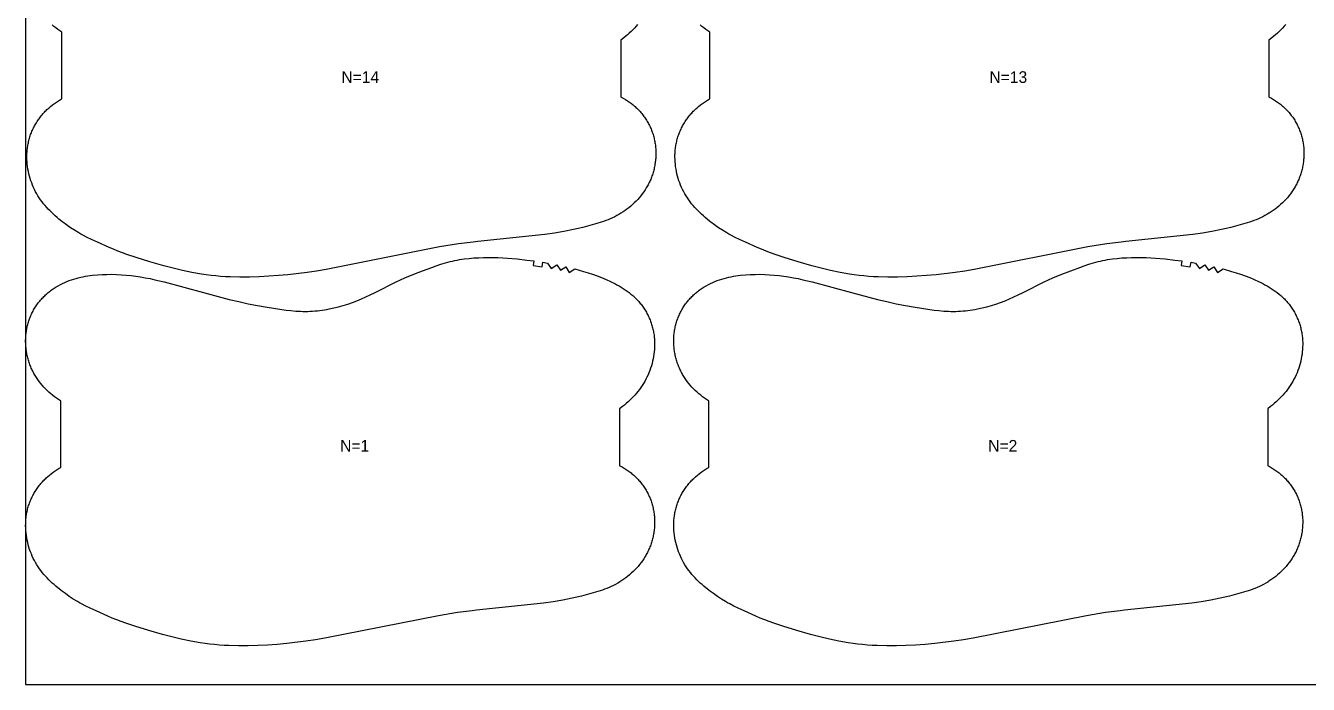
# Model space of a CAD drawing. Header units: inches. Extents: x -4 to 1930, y -82 to 1056.
# Drawn here: x -4 to 545, y -82 to 200 of the extents above; entities that cross this region are included whole.
import ezdxf

# ---------------------------------------------------------------- set-up
doc = ezdxf.new("R2010")
doc.units = ezdxf.units.IN

msp = doc.modelspace()

# ---------------------------------------------------------------- linework, layer by layer
at = {"layer": '1'}
for points in [[(-4.3819, -81.764), (1930.445, -81.764), (1930.445, 1055.9163), (-4.3819, 1055.9163), (-4.3819, -81.764)], [(107.14, 78.5612), (109.1931, 78.3435), (111.2506, 78.1762), (113.311, 78.0709), (114.3419, 78.045), (115.3731, 78.0389), (116.4042, 78.0536), (117.4351, 78.0892), (118.4652, 78.1453), (119.4942, 78.2215), (120.5216, 78.3175), (121.5471, 78.4328), (122.5703, 78.5673), (123.5908, 78.7204), (124.6081, 78.8919), (125.6222, 79.0811), (127.6402, 79.5111), (129.6436, 80.0061), (131.6314, 80.562), (133.6024, 81.1754), (135.5545, 81.8461), (137.4852, 82.5746), (139.3921, 83.3615), (141.2743, 84.2049), (143.1364, 85.0932), (145.223, 86.1385), (154.2076, 90.6397), (157.9636, 92.3499), (161.7656, 93.9566), (165.6026, 95.4753), (169.4732, 96.909), (171.4219, 97.5915), (173.3822, 98.2382), (175.3572, 98.8341), (176.3511, 99.1085), (177.3497, 99.3646), (178.3534, 99.6011), (179.3617, 99.8182), (180.3741, 100.0163), (181.3903, 100.196), (183.4318, 100.5024), (185.4822, 100.7418), (187.5382, 100.9189), (189.598, 101.0398), (191.6603, 101.1108), (193.724, 101.1385), (195.7878, 101.128), (197.8509, 101.0802), (199.9126, 100.9947), (201.9723, 100.8712), (206.0836, 100.5156), (210.1844, 100.0459), (213.1746, 99.65), (213.1757, 99.6498), (212.899, 97.666), (216.8139, 97.0794), (217.131, 99.0541), (219.1039, 98.7261), (220.7096, 96.4084), (223.0372, 97.9988), (224.5779, 95.6394), (226.9484, 97.1621), (228.4142, 94.7563), (230.8316, 96.2031), (234.439, 95.1943), (236.4137, 94.5926), (238.3761, 93.9527), (240.3227, 93.2682), (242.25, 92.5326), (244.1545, 91.7398), (246.0318, 90.8845), (246.9589, 90.432), (247.8774, 89.962), (248.7869, 89.474), (249.6868, 88.9674), (250.5763, 88.4414), (251.4535, 87.895), (252.3164, 87.3269), (253.1631, 86.7361), (253.9914, 86.1212), (254.7993, 85.4811), (255.5849, 84.8146), (255.9686, 84.4711), (256.3459, 84.1205), (256.7167, 83.7627), (257.0807, 83.398), (257.4378, 83.0263), (257.788, 82.6479), (258.1311, 82.2629), (258.4669, 81.8714), (258.7955, 81.4737), (259.1166, 81.0698), (259.4302, 80.66), (259.7361, 80.2443), (260.0343, 79.823), (260.3245, 79.3961), (260.6067, 78.9639), (260.8808, 78.5264), (261.1467, 78.0839), (261.4042, 77.6365), (261.6532, 77.1843), (261.8936, 76.7276), (262.1255, 76.2664), (262.3486, 75.801), (262.563, 75.3315), (262.7685, 74.8581), (262.9651, 74.381), (263.1528, 73.9003), (263.3313, 73.4162), (263.5007, 72.9289), (263.6609, 72.4385), (263.8118, 71.9453), (263.9534, 71.4494), (264.0855, 70.9509), (264.2081, 70.45), (264.3211, 69.947), (264.4245, 69.4419), (264.5183, 68.935), (264.6026, 68.4264), (264.6775, 67.9162), (264.743, 67.4048), (264.7992, 66.8921), (264.8461, 66.3785), (264.8839, 65.864), (264.9127, 65.3489), (264.9324, 64.8333), (264.945, 63.8013), (264.9225, 62.7694), (264.8654, 61.739), (264.7743, 60.7114), (264.6496, 59.6874), (264.4919, 58.6681), (264.3018, 57.6541), (264.0797, 56.6465), (263.8263, 55.6461), (263.5419, 54.6537), (263.2271, 53.6702), (262.8825, 52.6965), (262.508, 51.7338), (262.1037, 50.7835), (261.6697, 49.8468), (261.206, 48.925), (260.7125, 48.0194), (260.1894, 47.1312), (259.6367, 46.2618), (259.0546, 45.4121), (258.4449, 44.582), (257.8092, 43.7709), (257.1497, 42.9782), (256.468, 42.2036), (255.7661, 41.4464), (255.0459, 40.7062), (254.3093, 39.9824), (253.5578, 39.2746), (252.7926, 38.5822), (252.0143, 37.9048), (251.2236, 37.2419), (249.945, 36.2253), (249.945, 11.9783), (250.093, 11.9038), (250.9989, 11.4096), (251.888, 10.8852), (252.7588, 10.331), (253.1869, 10.0427), (253.6099, 9.747), (254.0275, 9.4439), (254.4396, 9.1335), (254.846, 8.8158), (255.2465, 8.4907), (255.641, 8.1584), (256.0292, 7.8188), (256.411, 7.472), (256.7861, 7.118), (257.1544, 6.7568), (257.5157, 6.3886), (257.87, 6.0135), (258.217, 5.6317), (258.5565, 5.2432), (258.8886, 4.8483), (259.213, 4.447), (259.5295, 4.0396), (259.8381, 3.6261), (260.1386, 3.2068), (260.4308, 2.7816), (260.7146, 2.3509), (260.9899, 1.9147), (261.2565, 1.4732), (261.5142, 1.0265), (261.763, 0.5748), (262.0027, 0.1181), (262.2332, -0.3432), (262.4546, -0.809), (262.6667, -1.2791), (262.8696, -1.7534), (263.0632, -2.2315), (263.2475, -2.7133), (263.4224, -3.1987), (263.5879, -3.6874), (263.744, -4.1791), (263.8907, -4.6738), (264.0279, -5.1712), (264.1555, -5.6712), (264.2736, -6.1734), (264.3822, -6.6778), (264.4811, -7.1841), (264.5703, -7.6921), (264.65, -8.2017), (264.72, -8.7127), (264.7805, -9.2248), (264.8315, -9.7381), (264.873, -10.2522), (264.9051, -10.767), (264.9278, -11.2824), (264.9411, -11.7982), (264.945, -12.3141), (264.9397, -12.8301), (264.9251, -13.3459), (264.9013, -13.8615), (264.8683, -14.3766), (264.8261, -14.891), (264.7748, -15.4046), (264.7145, -15.9172), (264.645, -16.4287), (264.5665, -16.9389), (264.479, -17.4475), (264.3824, -17.9545), (264.2768, -18.4596), (264.1621, -18.9628), (264.0385, -19.4637), (263.9059, -19.9622), (263.7643, -20.4582), (263.6137, -20.9515), (263.4542, -21.4419), (263.2858, -21.9293), (263.1084, -22.4134), (262.9221, -22.8941), (262.7269, -23.3712), (262.5228, -23.8446), (262.31, -24.3141), (262.0886, -24.7797), (261.8588, -25.2412), (261.6206, -25.6986), (261.3744, -26.1518), (261.1201, -26.6006), (260.858, -27.045), (260.3108, -27.9201), (259.7341, -28.7763), (259.129, -29.6129), (258.4967, -30.429), (257.8384, -31.2239), (257.155, -31.9971), (256.4472, -32.7479), (255.716, -33.4758), (254.9622, -34.1802), (254.1866, -34.8605), (253.3901, -35.5163), (252.5734, -36.1468), (251.7375, -36.7516), (250.8834, -37.3306), (250.0122, -37.8836), (249.945, -37.9235), (249.1249, -38.4106), (248.2226, -38.9115), (247.3064, -39.3862), (246.3773, -39.8347), (245.4364, -40.2567), (244.4847, -40.6528), (243.5235, -41.0248), (242.5539, -41.3753), (241.5771, -41.7068), (239.6062, -42.3223), (237.6203, -42.891), (233.6277, -43.9402), (229.6098, -44.8784), (225.5653, -45.7011), (221.4971, -46.3974), (217.4098, -46.9652), (188.6817, -50.0336), (186.7429, -50.264), (180.4858, -51.0075), (172.339, -52.3345), (123.7705, -62.0262), (119.6965, -62.686), (115.6105, -63.2701), (107.4147, -64.2508), (103.304, -64.619), (99.1864, -64.9026), (95.0644, -65.1066), (90.9389, -65.2299), (86.8113, -65.264), (82.6852, -65.1772), (80.6242, -65.0774), (78.5656, -64.937), (76.5103, -64.7552), (74.4592, -64.5308), (72.4132, -64.2638), (70.3725, -63.9568), (66.3082, -63.2365), (62.2676, -62.396), (58.2492, -61.4546), (54.2518, -60.4275), (48.328, -58.7418), (42.3923, -56.8748), (38.4795, -55.5574), (36.538, -54.8588), (34.6114, -54.1223), (32.7023, -53.3426), (30.8069, -52.5286), (25.7856, -50.264), (23.2785, -49.1333), (21.4203, -48.2367), (19.5886, -47.2903), (18.6854, -46.7934), (17.7911, -46.2803), (16.0292, -45.2077), (14.3026, -44.0776), (12.611, -42.8945), (10.955, -41.662), (10.6181, -41.3942), (9.3395, -40.3775), (8.5488, -39.7146), (7.7705, -39.0372), (7.0053, -38.3448), (6.2539, -37.637), (5.5172, -36.9132), (4.797, -36.173), (4.0951, -35.4158), (3.4135, -34.6412), (2.7539, -33.8485), (2.1183, -33.0374), (1.5085, -32.2073), (0.9264, -31.3576), (0.3737, -30.4882), (-0.1494, -29.6), (-0.6428, -28.6944), (-1.1066, -27.7726), (-1.5406, -26.8359), (-1.9449, -25.8856), (-2.3194, -24.9229), (-2.664, -23.9493), (-2.9788, -22.9657), (-3.2631, -21.9733), (-3.5166, -20.9729), (-3.7387, -19.9653), (-3.9288, -18.9513), (-4.0865, -17.932), (-4.2112, -16.9081), (-4.3023, -15.8804), (-4.3594, -14.85), (-4.3819, -13.8181), (-4.3693, -12.7861), (-4.3495, -12.2705), (-4.3208, -11.7554), (-4.283, -11.2409), (-4.2361, -10.7273), (-4.1799, -10.2146), (-4.1144, -9.7032), (-4.0395, -9.193), (-3.9552, -8.6844), (-3.8614, -8.1775), (-3.758, -7.6724), (-3.645, -7.1694), (-3.5224, -6.6685), (-3.3903, -6.17), (-3.2487, -5.6741), (-3.0978, -5.1809), (-2.9376, -4.6905), (-2.7682, -4.2032), (-2.5897, -3.7191), (-2.402, -3.2384), (-2.2054, -2.7613), (-1.9999, -2.2879), (-1.7855, -1.8184), (-1.5624, -1.353), (-1.3305, -0.8918), (-1.0901, -0.4351), (-0.841, 0.0171), (-0.5836, 0.4645), (-0.3177, 0.907), (-0.0436, 1.3445), (0.2386, 1.7767), (0.5288, 2.2036), (0.827, 2.6249), (1.1329, 3.0406), (1.4465, 3.4504), (1.7676, 3.8543), (2.0962, 4.252), (2.432, 4.6434), (2.7751, 5.0284), (3.1253, 5.4069), (3.4825, 5.7785), (3.8465, 6.1433), (4.2172, 6.5011), (4.5945, 6.8516), (4.9783, 7.1952), (5.7638, 7.8617), (6.5717, 8.5018), (7.4, 9.1167), (8.2467, 9.7075), (9.1096, 10.2756), (9.9868, 10.822), (10.6181, 11.1952), (10.6181, 39.6959), (10.5509, 39.7358), (9.6797, 40.2888), (8.8256, 40.8678), (7.9897, 41.4726), (7.173, 42.1032), (6.3765, 42.7589), (5.6009, 43.4392), (4.8471, 44.1436), (4.1159, 44.8715), (3.4081, 45.6223), (2.7247, 46.3955), (2.0664, 47.1904), (1.4341, 48.0065), (0.829, 48.8431), (0.2523, 49.6993), (-0.2949, 50.5744), (-0.557, 51.0188), (-0.8113, 51.4676), (-1.0575, 51.9208), (-1.2957, 52.3782), (-1.5255, 52.8397), (-1.7469, 53.3053), (-1.9597, 53.7748), (-2.1638, 54.2482), (-2.359, 54.7253), (-2.5453, 55.206), (-2.7227, 55.6901), (-2.8911, 56.1775), (-3.0506, 56.6679), (-3.2012, 57.1612), (-3.3428, 57.6572), (-3.4754, 58.1557), (-3.599, 58.6567), (-3.7136, 59.1598), (-3.8193, 59.6649), (-3.9159, 60.1719), (-4.0034, 60.6805), (-4.0819, 61.1907), (-4.1514, 61.7022), (-4.2117, 62.2148), (-4.263, 62.7284), (-4.3052, 63.2429), (-4.3382, 63.7579), (-4.362, 64.2735), (-4.3766, 64.7893), (-4.3819, 65.3053), (-4.378, 65.8213), (-4.3647, 66.337), (-4.342, 66.8524), (-4.3099, 67.3672), (-4.2684, 67.8813), (-4.2174, 68.3946), (-4.1569, 68.9068), (-4.0868, 69.4177), (-4.0072, 69.9273), (-3.918, 70.4353), (-3.8191, 70.9416), (-3.7105, 71.446), (-3.5924, 71.9483), (-3.4648, 72.4482), (-3.3276, 72.9456), (-3.1809, 73.4403), (-3.0248, 73.9321), (-2.8593, 74.4207), (-2.6843, 74.9061), (-2.5001, 75.3879), (-2.3065, 75.866), (-2.1036, 76.3403), (-1.8915, 76.8104), (-1.6701, 77.2762), (-1.4396, 77.7376), (-1.1999, 78.1942), (-0.9511, 78.6459), (-0.6934, 79.0926), (-0.4268, 79.5341), (-0.1515, 79.9703), (0.1323, 80.4011), (0.4245, 80.8262), (0.725, 81.2455), (1.0336, 81.659), (1.3501, 82.0664), (1.6745, 82.4677), (2.0066, 82.8626), (2.3462, 83.2511), (2.6931, 83.6329), (3.0474, 84.008), (3.4087, 84.3763), (3.777, 84.7374), (4.1522, 85.0914), (4.5339, 85.4382), (4.9221, 85.7778), (5.3166, 86.1101), (5.7171, 86.4352), (6.1235, 86.7529), (6.5356, 87.0633), (6.9532, 87.3664), (7.3762, 87.6621), (7.8043, 87.9504), (8.6751, 88.5046), (9.5642, 89.029), (10.4701, 89.5232), (11.3914, 89.9873), (12.3269, 90.4215), (13.2754, 90.8264), (14.2359, 91.2024), (15.2071, 91.55), (16.188, 91.8697), (17.1775, 92.1619), (18.1743, 92.4272), (19.1775, 92.6661), (20.1863, 92.8798), (21.2001, 93.0696), (22.2181, 93.2368), (23.2398, 93.3827), (24.2645, 93.5086), (26.3201, 93.7056), (28.3803, 93.8366), (30.4427, 93.9046), (32.506, 93.9108), (34.5683, 93.8566), (36.6282, 93.7437), (38.6848, 93.5762), (40.7372, 93.3587), (42.7847, 93.0958), (44.8263, 92.7909), (46.861, 92.4444), (48.8877, 92.0552), (50.9051, 91.6227), (54.9131, 90.6408), (71.7953, 86.1385), (82.8294, 83.1958), (86.8417, 82.2279), (90.8708, 81.3323), (94.9164, 80.515), (98.9764, 79.7734), (107.14, 78.5612)], [(384.64, 78.5612), (386.6931, 78.3435), (388.7506, 78.1762), (390.811, 78.0709), (391.8419, 78.045), (392.8731, 78.0389), (393.9042, 78.0536), (394.9351, 78.0892), (395.9652, 78.1453), (396.9942, 78.2215), (398.0216, 78.3175), (399.0471, 78.4328), (400.0703, 78.5673), (401.0908, 78.7204), (402.1081, 78.8919), (403.1222, 79.0811), (405.1402, 79.5111), (407.1436, 80.0061), (409.1314, 80.562), (411.1024, 81.1754), (413.0545, 81.8461), (414.9852, 82.5746), (416.8921, 83.3615), (418.7743, 84.2049), (420.6364, 85.0932), (422.723, 86.1385), (431.7076, 90.6397), (435.4636, 92.3499), (439.2656, 93.9566), (443.1026, 95.4753), (446.9732, 96.909), (448.9219, 97.5915), (450.8822, 98.2382), (452.8572, 98.8341), (453.8511, 99.1085), (454.8497, 99.3646), (455.8534, 99.6011), (456.8617, 99.8182), (457.8741, 100.0163), (458.8903, 100.196), (460.9318, 100.5024), (462.9822, 100.7418), (465.0382, 100.9189), (467.098, 101.0398), (469.1603, 101.1108), (471.224, 101.1385), (473.2878, 101.128), (475.3509, 101.0802), (477.4126, 100.9947), (479.4723, 100.8712), (483.5836, 100.5156), (487.6844, 100.0459), (490.6746, 99.65), (490.6757, 99.6498), (490.399, 97.666), (494.3139, 97.0794), (494.631, 99.0541), (496.6039, 98.7261), (498.2096, 96.4084), (500.5372, 97.9988), (502.0779, 95.6394), (504.4484, 97.1621), (505.9142, 94.7563), (508.3316, 96.2031), (511.939, 95.1943), (513.9137, 94.5926), (515.8761, 93.9527), (517.8227, 93.2682), (519.75, 92.5326), (521.6545, 91.7398), (523.5318, 90.8845), (524.4589, 90.432), (525.3774, 89.962), (526.2869, 89.474), (527.1868, 88.9674), (528.0763, 88.4414), (528.9535, 87.895), (529.8164, 87.3269), (530.6631, 86.7361), (531.4914, 86.1212), (532.2993, 85.4811), (533.0849, 84.8146), (533.4686, 84.4711), (533.8459, 84.1205), (534.2167, 83.7627), (534.5807, 83.398), (534.9378, 83.0263), (535.288, 82.6479), (535.6311, 82.2629), (535.9669, 81.8714), (536.2955, 81.4737), (536.6166, 81.0698), (536.9302, 80.66), (537.2361, 80.2443), (537.5343, 79.823), (537.8245, 79.3961), (538.1067, 78.9639), (538.3808, 78.5264), (538.6467, 78.0839), (538.9042, 77.6365), (539.1532, 77.1843), (539.3936, 76.7276), (539.6255, 76.2664), (539.8486, 75.801), (540.063, 75.3315), (540.2685, 74.8581), (540.4651, 74.381), (540.6528, 73.9003), (540.8313, 73.4162), (541.0007, 72.9289), (541.1609, 72.4385), (541.3118, 71.9453), (541.4534, 71.4494), (541.5855, 70.9509), (541.7081, 70.45), (541.8211, 69.947), (541.9245, 69.4419), (542.0183, 68.935), (542.1026, 68.4264), (542.1775, 67.9162), (542.243, 67.4048), (542.2992, 66.8921), (542.3461, 66.3785), (542.3839, 65.864), (542.4127, 65.3489), (542.4324, 64.8333), (542.445, 63.8013), (542.4225, 62.7694), (542.3654, 61.739), (542.2743, 60.7114), (542.1496, 59.6874), (541.9919, 58.6681), (541.8018, 57.6541), (541.5797, 56.6465), (541.3263, 55.6461), (541.0419, 54.6537), (540.7271, 53.6702), (540.3825, 52.6965), (540.008, 51.7338), (539.6037, 50.7835), (539.1697, 49.8468), (538.706, 48.925), (538.2125, 48.0194), (537.6894, 47.1312), (537.1367, 46.2618), (536.5546, 45.4121), (535.9449, 44.582), (535.3092, 43.7709), (534.6497, 42.9782), (533.968, 42.2036), (533.2661, 41.4464), (532.5459, 40.7062), (531.8093, 39.9824), (531.0578, 39.2746), (530.2926, 38.5822), (529.5143, 37.9048), (528.7236, 37.2419), (527.445, 36.2253), (527.445, 11.9783), (527.593, 11.9038), (528.4989, 11.4096), (529.388, 10.8852), (530.2588, 10.331), (530.6869, 10.0427), (531.1099, 9.747), (531.5275, 9.4439), (531.9396, 9.1335), (532.346, 8.8158), (532.7465, 8.4907), (533.141, 8.1584), (533.5292, 7.8188), (533.911, 7.472), (534.2861, 7.118), (534.6544, 6.7568), (535.0157, 6.3886), (535.37, 6.0135), (535.717, 5.6317), (536.0565, 5.2432), (536.3886, 4.8483), (536.713, 4.447), (537.0295, 4.0396), (537.3381, 3.6261), (537.6386, 3.2068), (537.9308, 2.7816), (538.2146, 2.3509), (538.4899, 1.9147), (538.7565, 1.4732), (539.0142, 1.0265), (539.263, 0.5748), (539.5027, 0.1181), (539.7332, -0.3432), (539.9546, -0.809), (540.1667, -1.2791), (540.3696, -1.7534), (540.5632, -2.2315), (540.7475, -2.7133), (540.9224, -3.1987), (541.0879, -3.6874), (541.244, -4.1791), (541.3907, -4.6738), (541.5279, -5.1712), (541.6555, -5.6712), (541.7736, -6.1734), (541.8822, -6.6778), (541.9811, -7.1841), (542.0703, -7.6921), (542.15, -8.2017), (542.22, -8.7127), (542.2805, -9.2248), (542.3315, -9.7381), (542.373, -10.2522), (542.4051, -10.767), (542.4278, -11.2824), (542.4411, -11.7982), (542.445, -12.3141), (542.4397, -12.8301), (542.4251, -13.3459), (542.4013, -13.8615), (542.3683, -14.3766), (542.3261, -14.891), (542.2748, -15.4046), (542.2145, -15.9172), (542.145, -16.4287), (542.0665, -16.9389), (541.979, -17.4475), (541.8824, -17.9545), (541.7768, -18.4596), (541.6621, -18.9628), (541.5385, -19.4637), (541.4059, -19.9622), (541.2643, -20.4582), (541.1137, -20.9515), (540.9542, -21.4419), (540.7858, -21.9293), (540.6084, -22.4134), (540.4221, -22.8941), (540.2269, -23.3712), (540.0228, -23.8446), (539.81, -24.3141), (539.5886, -24.7797), (539.3588, -25.2412), (539.1206, -25.6986), (538.8744, -26.1518), (538.6201, -26.6006), (538.358, -27.045), (537.8108, -27.9201), (537.2341, -28.7763), (536.629, -29.6129), (535.9967, -30.429), (535.3384, -31.2239), (534.655, -31.9971), (533.9472, -32.7479), (533.216, -33.4758), (532.4622, -34.1802), (531.6866, -34.8605), (530.8901, -35.5163), (530.0734, -36.1468), (529.2375, -36.7516), (528.3834, -37.3306), (527.5122, -37.8836), (527.445, -37.9235), (526.6249, -38.4106), (525.7226, -38.9115), (524.8064, -39.3862), (523.8773, -39.8347), (522.9364, -40.2567), (521.9847, -40.6528), (521.0235, -41.0248), (520.0539, -41.3753), (519.0771, -41.7068), (517.1062, -42.3223), (515.1203, -42.891), (511.1277, -43.9402), (507.1098, -44.8784), (503.0653, -45.7011), (498.9971, -46.3974), (494.9098, -46.9652), (466.1817, -50.0336), (464.2429, -50.264), (457.9858, -51.0075), (449.839, -52.3345), (401.2705, -62.0262), (397.1965, -62.686), (393.1105, -63.2701), (384.9147, -64.2508), (380.804, -64.619), (376.6864, -64.9026), (372.5644, -65.1066), (368.4389, -65.2299), (364.3113, -65.264), (360.1852, -65.1772), (358.1242, -65.0774), (356.0656, -64.937), (354.0103, -64.7552), (351.9592, -64.5308), (349.9132, -64.2638), (347.8725, -63.9568), (343.8082, -63.2365), (339.7676, -62.396), (335.7492, -61.4546), (331.7518, -60.4275), (325.828, -58.7418), (319.8923, -56.8748), (315.9795, -55.5574), (314.038, -54.8588), (312.1114, -54.1223), (310.2023, -53.3426), (308.3069, -52.5286), (303.2856, -50.264), (300.7785, -49.1333), (298.9203, -48.2367), (297.0886, -47.2903), (296.1854, -46.7934), (295.2911, -46.2803), (293.5292, -45.2077), (291.8026, -44.0776), (290.111, -42.8945), (288.455, -41.662), (288.1181, -41.3942), (286.8395, -40.3775), (286.0488, -39.7146), (285.2705, -39.0372), (284.5053, -38.3448), (283.7539, -37.637), (283.0172, -36.9132), (282.297, -36.173), (281.5951, -35.4158), (280.9135, -34.6412), (280.2539, -33.8485), (279.6183, -33.0374), (279.0085, -32.2073), (278.4264, -31.3576), (277.8737, -30.4882), (277.3506, -29.6), (276.8572, -28.6944), (276.3934, -27.7726), (275.9594, -26.8359), (275.5551, -25.8856), (275.1806, -24.9229), (274.836, -23.9493), (274.5212, -22.9657), (274.2369, -21.9733), (273.9834, -20.9729), (273.7613, -19.9653), (273.5712, -18.9513), (273.4135, -17.932), (273.2888, -16.9081), (273.1977, -15.8804), (273.1406, -14.85), (273.1181, -13.8181), (273.1307, -12.7861), (273.1505, -12.2705), (273.1792, -11.7554), (273.217, -11.2409), (273.2639, -10.7273), (273.3201, -10.2146), (273.3856, -9.7032), (273.4605, -9.193), (273.5448, -8.6844), (273.6386, -8.1775), (273.742, -7.6724), (273.855, -7.1694), (273.9776, -6.6685), (274.1097, -6.17), (274.2513, -5.6741), (274.4022, -5.1809), (274.5624, -4.6905), (274.7318, -4.2032), (274.9103, -3.7191), (275.098, -3.2384), (275.2946, -2.7613), (275.5001, -2.2879), (275.7145, -1.8184), (275.9376, -1.353), (276.1695, -0.8918), (276.4099, -0.4351), (276.659, 0.0171), (276.9164, 0.4645), (277.1823, 0.907), (277.4564, 1.3445), (277.7386, 1.7767), (278.0288, 2.2036), (278.327, 2.6249), (278.6329, 3.0406), (278.9465, 3.4504), (279.2676, 3.8543), (279.5962, 4.252), (279.932, 4.6434), (280.2751, 5.0284), (280.6253, 5.4069), (280.9825, 5.7785), (281.3465, 6.1433), (281.7172, 6.5011), (282.0945, 6.8516), (282.4783, 7.1952), (283.2638, 7.8617), (284.0717, 8.5018), (284.9, 9.1167), (285.7467, 9.7075), (286.6096, 10.2756), (287.4868, 10.822), (288.1181, 11.1952), (288.1181, 39.6959), (288.0509, 39.7358), (287.1797, 40.2888), (286.3256, 40.8678), (285.4897, 41.4726), (284.673, 42.1032), (283.8765, 42.7589), (283.1009, 43.4392), (282.3471, 44.1436), (281.6159, 44.8715), (280.9081, 45.6223), (280.2247, 46.3955), (279.5664, 47.1904), (278.9341, 48.0065), (278.329, 48.8431), (277.7523, 49.6993), (277.2051, 50.5744), (276.943, 51.0188), (276.6887, 51.4676), (276.4425, 51.9208), (276.2043, 52.3782), (275.9745, 52.8397), (275.7531, 53.3053), (275.5403, 53.7748), (275.3362, 54.2482), (275.141, 54.7253), (274.9547, 55.206), (274.7773, 55.6901), (274.6089, 56.1775), (274.4494, 56.6679), (274.2988, 57.1612), (274.1572, 57.6572), (274.0246, 58.1557), (273.901, 58.6567), (273.7864, 59.1598), (273.6807, 59.6649), (273.5841, 60.1719), (273.4966, 60.6805), (273.4181, 61.1907), (273.3486, 61.7022), (273.2883, 62.2148), (273.237, 62.7284), (273.1948, 63.2429), (273.1618, 63.7579), (273.138, 64.2735), (273.1234, 64.7893), (273.1181, 65.3053), (273.122, 65.8213), (273.1353, 66.337), (273.158, 66.8524), (273.1901, 67.3672), (273.2316, 67.8813), (273.2826, 68.3946), (273.3431, 68.9068), (273.4132, 69.4177), (273.4928, 69.9273), (273.582, 70.4353), (273.6809, 70.9416), (273.7895, 71.446), (273.9076, 71.9483), (274.0352, 72.4482), (274.1724, 72.9456), (274.3191, 73.4403), (274.4752, 73.9321), (274.6407, 74.4207), (274.8157, 74.9061), (274.9999, 75.3879), (275.1935, 75.866), (275.3964, 76.3403), (275.6085, 76.8104), (275.8299, 77.2762), (276.0604, 77.7376), (276.3001, 78.1942), (276.5489, 78.6459), (276.8066, 79.0926), (277.0732, 79.5341), (277.3485, 79.9703), (277.6323, 80.4011), (277.9245, 80.8262), (278.225, 81.2455), (278.5336, 81.659), (278.8501, 82.0664), (279.1745, 82.4677), (279.5066, 82.8626), (279.8462, 83.2511), (280.1931, 83.6329), (280.5474, 84.008), (280.9087, 84.3763), (281.277, 84.7374), (281.6522, 85.0914), (282.0339, 85.4382), (282.4221, 85.7778), (282.8166, 86.1101), (283.2171, 86.4352), (283.6235, 86.7529), (284.0356, 87.0633), (284.4532, 87.3664), (284.8762, 87.6621), (285.3043, 87.9504), (286.1751, 88.5046), (287.0642, 89.029), (287.9701, 89.5232), (288.8914, 89.9873), (289.8269, 90.4215), (290.7754, 90.8264), (291.7359, 91.2024), (292.7071, 91.55), (293.688, 91.8697), (294.6775, 92.1619), (295.6743, 92.4272), (296.6775, 92.6661), (297.6863, 92.8798), (298.7001, 93.0696), (299.7181, 93.2368), (300.7398, 93.3827), (301.7645, 93.5086), (303.8201, 93.7056), (305.8803, 93.8366), (307.9427, 93.9046), (310.006, 93.9108), (312.0683, 93.8566), (314.1282, 93.7437), (316.1848, 93.5762), (318.2372, 93.3587), (320.2847, 93.0958), (322.3263, 92.7909), (324.361, 92.4444), (326.3877, 92.0552), (328.4051, 91.6227), (332.4131, 90.6408), (349.2953, 86.1385), (360.3294, 83.1958), (364.3417, 82.2279), (368.3708, 81.3323), (372.4164, 80.515), (376.4764, 79.7734), (384.64, 78.5612)]]:
    msp.add_lwpolyline(points, close=True, dxfattribs=at)
for points in [[(257.6776, 200.956), (256.996, 200.1814), (256.2941, 199.4242), (255.5739, 198.684), (254.8372, 197.9602), (254.0858, 197.2524), (253.3206, 196.56), (252.5423, 195.8826), (251.7516, 195.2197), (250.473, 194.203), (250.473, 169.9561), (250.6209, 169.8816), (251.5269, 169.3873), (252.416, 168.863), (253.2868, 168.3087), (253.7149, 168.0205), (254.1378, 167.7248), (254.5555, 167.4217), (254.9676, 167.1113), (255.374, 166.7936), (255.7745, 166.4685), (256.169, 166.1362), (256.5572, 165.7966), (256.9389, 165.4498), (257.314, 165.0958), (257.6824, 164.7346), (258.0437, 164.3664), (258.3979, 163.9913), (258.7449, 163.6095), (259.0845, 163.221), (259.4166, 162.8261), (259.741, 162.4248), (260.0575, 162.0174), (260.3661, 161.6039), (260.6666, 161.1846), (260.9588, 160.7594), (261.2426, 160.3287), (261.5179, 159.8925), (261.7844, 159.451), (262.0422, 159.0043), (262.291, 158.5526), (262.5307, 158.0959), (262.7612, 157.6346), (262.9825, 157.1688), (263.1947, 156.6987), (263.3976, 156.2244), (263.5912, 155.7463), (263.7754, 155.2644), (263.9504, 154.7791), (264.1159, 154.2904), (264.272, 153.7987), (264.4187, 153.304), (264.5559, 152.8066), (264.6835, 152.3066), (264.8016, 151.8044), (264.9101, 151.3), (265.009, 150.7937), (265.0983, 150.2857), (265.1779, 149.7761), (265.248, 149.2651), (265.3085, 148.7529), (265.3595, 148.2397), (265.401, 147.7256), (265.4331, 147.2108), (265.4557, 146.6954), (265.469, 146.1796), (265.473, 145.6637), (265.4677, 145.1477), (265.4531, 144.6318), (265.4293, 144.1163), (265.3963, 143.6012), (265.3541, 143.0868), (265.3028, 142.5732), (265.2424, 142.0605), (265.173, 141.5491), (265.0945, 141.0389), (265.0069, 140.5303), (264.9103, 140.0233), (264.8047, 139.5181), (264.6901, 139.015), (264.5665, 138.5141), (264.4339, 138.0156), (264.2923, 137.5196), (264.1417, 137.0263), (263.9822, 136.5359), (263.8137, 136.0485), (263.6364, 135.5644), (263.4501, 135.0837), (263.2549, 134.6066), (263.0508, 134.1332), (262.838, 133.6637), (262.6166, 133.1981), (262.3868, 132.7365), (262.1486, 132.2792), (261.9023, 131.826), (261.6481, 131.3772), (261.386, 130.9328), (260.8388, 130.0577), (260.2621, 129.2015), (259.657, 128.3649), (259.0247, 127.5488), (258.3664, 126.7539), (257.683, 125.9807), (256.9752, 125.2299), (256.244, 124.502), (255.4902, 123.7976), (254.7146, 123.1173), (253.918, 122.4615), (253.1014, 121.831), (252.2655, 121.2262), (251.4114, 120.6472), (250.5402, 120.0942), (250.473, 120.0543), (249.6529, 119.5672), (248.7506, 119.0663), (247.8343, 118.5916), (246.9052, 118.1431), (245.9643, 117.7211), (245.0127, 117.325), (244.0515, 116.953), (243.0819, 116.6025), (242.105, 116.271), (240.1342, 115.6555), (238.1483, 115.0868), (234.1557, 114.0376), (230.1378, 113.0994), (226.0932, 112.2767), (222.0251, 111.5804), (217.9378, 111.0126), (189.2097, 107.9442), (187.2709, 107.7138), (181.0138, 106.9703), (172.867, 105.6433), (124.2984, 95.9516), (120.2245, 95.2918), (116.1385, 94.7077), (107.9426, 93.7269), (103.8319, 93.3588), (99.7144, 93.0752), (95.5924, 92.8712), (91.4669, 92.7479), (87.3393, 92.7138), (83.2132, 92.8006), (81.1522, 92.9004), (79.0936, 93.0408), (77.0383, 93.2226), (74.9872, 93.447), (72.9411, 93.714), (70.9005, 94.021), (66.8362, 94.7413), (62.7956, 95.5818), (58.7772, 96.5232), (54.7798, 97.5503), (48.8559, 99.236), (42.9203, 101.103), (39.0075, 102.4204), (37.0659, 103.119), (35.1394, 103.8555), (33.2303, 104.6352), (31.3349, 105.4492), (26.3136, 107.7138), (23.8065, 108.8445), (21.9483, 109.741), (20.1165, 110.6875), (19.2134, 111.1844), (18.3191, 111.6975), (16.5572, 112.7701), (14.8306, 113.9002), (13.1389, 115.0832), (11.4829, 116.3158), (11.146, 116.5836), (9.8675, 117.6002), (9.0768, 118.2632), (8.2985, 118.9406), (7.5332, 119.633), (6.7818, 120.3408), (6.0452, 121.0646), (5.325, 121.8048), (4.6231, 122.562), (3.9414, 123.3366), (3.2818, 124.1293), (2.6462, 124.9404), (2.0365, 125.7705), (1.4544, 126.6202), (0.9017, 127.4896), (0.3786, 128.3778), (-0.1149, 129.2834), (-0.5786, 130.2052), (-1.0126, 131.1419), (-1.4169, 132.0922), (-1.7914, 133.0548), (-2.1361, 134.0285), (-2.4508, 135.0121), (-2.7352, 136.0045), (-2.9887, 137.0049), (-3.2107, 138.0125), (-3.4009, 139.0264), (-3.5585, 140.0458), (-3.6832, 141.0697), (-3.7743, 142.0974), (-3.8315, 143.1278), (-3.854, 144.1597), (-3.8413, 145.1917), (-3.8216, 145.7073), (-3.7929, 146.2224), (-3.755, 146.7369), (-3.7081, 147.2505), (-3.6519, 147.7632), (-3.5864, 148.2746), (-3.5116, 148.7847), (-3.4273, 149.2934), (-3.3335, 149.8003), (-3.2301, 150.3054), (-3.117, 150.8084), (-2.9944, 151.3093), (-2.8623, 151.8077), (-2.7208, 152.3037), (-2.5699, 152.7969), (-2.4097, 153.2873), (-2.2402, 153.7746), (-2.0617, 154.2587), (-1.8741, 154.7394), (-1.6775, 155.2165), (-1.4719, 155.6899), (-1.2576, 156.1594), (-1.0344, 156.6248), (-0.8026, 157.086), (-0.5621, 157.5427), (-0.3131, 157.9949), (-0.0556, 158.4423), (0.2103, 158.8848), (0.4844, 159.3223), (0.7666, 159.7545), (1.0568, 160.1814), (1.3549, 160.6027), (1.6609, 161.0184), (1.9744, 161.4282), (2.2956, 161.8321), (2.6241, 162.2298), (2.96, 162.6212), (3.3031, 163.0062), (3.6533, 163.3847), (4.0104, 163.7563), (4.3744, 164.1211), (4.7452, 164.4788), (5.1225, 164.8294), (5.5062, 165.173), (6.2917, 165.8395), (7.0997, 166.4796), (7.928, 167.0945), (8.7746, 167.6853), (9.6376, 168.2534), (10.5148, 168.7998), (11.146, 169.173), (11.146, 197.6737), (11.0789, 197.7136), (10.2076, 198.2666), (9.3536, 198.8456), (8.5177, 199.4504), (7.701, 200.081), (6.9045, 200.7367)], [(535.1776, 200.956), (534.496, 200.1814), (533.7941, 199.4242), (533.0739, 198.684), (532.3372, 197.9602), (531.5858, 197.2524), (530.8206, 196.56), (530.0423, 195.8826), (529.2516, 195.2197), (527.973, 194.203), (527.973, 169.9561), (528.1209, 169.8816), (529.0269, 169.3873), (529.916, 168.863), (530.7868, 168.3087), (531.2149, 168.0205), (531.6378, 167.7248), (532.0555, 167.4217), (532.4676, 167.1113), (532.874, 166.7936), (533.2745, 166.4685), (533.669, 166.1362), (534.0572, 165.7966), (534.4389, 165.4498), (534.814, 165.0958), (535.1824, 164.7346), (535.5437, 164.3664), (535.8979, 163.9913), (536.2449, 163.6095), (536.5845, 163.221), (536.9166, 162.8261), (537.241, 162.4248), (537.5575, 162.0174), (537.8661, 161.6039), (538.1666, 161.1846), (538.4588, 160.7594), (538.7426, 160.3287), (539.0179, 159.8925), (539.2844, 159.451), (539.5422, 159.0043), (539.791, 158.5526), (540.0307, 158.0959), (540.2612, 157.6346), (540.4825, 157.1688), (540.6947, 156.6987), (540.8976, 156.2244), (541.0912, 155.7463), (541.2754, 155.2644), (541.4504, 154.7791), (541.6159, 154.2904), (541.772, 153.7987), (541.9187, 153.304), (542.0559, 152.8066), (542.1835, 152.3066), (542.3016, 151.8044), (542.4101, 151.3), (542.509, 150.7937), (542.5983, 150.2857), (542.6779, 149.7761), (542.748, 149.2651), (542.8085, 148.7529), (542.8595, 148.2397), (542.901, 147.7256), (542.9331, 147.2108), (542.9557, 146.6954), (542.969, 146.1796), (542.973, 145.6637), (542.9677, 145.1477), (542.9531, 144.6318), (542.9293, 144.1163), (542.8963, 143.6012), (542.8541, 143.0868), (542.8028, 142.5732), (542.7424, 142.0605), (542.673, 141.5491), (542.5945, 141.0389), (542.5069, 140.5303), (542.4103, 140.0233), (542.3047, 139.5181), (542.1901, 139.015), (542.0665, 138.5141), (541.9339, 138.0156), (541.7923, 137.5196), (541.6417, 137.0263), (541.4822, 136.5359), (541.3137, 136.0485), (541.1364, 135.5644), (540.9501, 135.0837), (540.7549, 134.6066), (540.5508, 134.1332), (540.338, 133.6637), (540.1166, 133.1981), (539.8868, 132.7365), (539.6486, 132.2792), (539.4023, 131.826), (539.1481, 131.3772), (538.886, 130.9328), (538.3388, 130.0577), (537.7621, 129.2015), (537.157, 128.3649), (536.5247, 127.5488), (535.8664, 126.7539), (535.183, 125.9807), (534.4752, 125.2299), (533.744, 124.502), (532.9902, 123.7976), (532.2146, 123.1173), (531.418, 122.4615), (530.6014, 121.831), (529.7655, 121.2262), (528.9114, 120.6472), (528.0402, 120.0942), (527.973, 120.0543), (527.1529, 119.5672), (526.2506, 119.0663), (525.3343, 118.5916), (524.4052, 118.1431), (523.4643, 117.7211), (522.5127, 117.325), (521.5515, 116.953), (520.5819, 116.6025), (519.605, 116.271), (517.6342, 115.6555), (515.6483, 115.0868), (511.6557, 114.0376), (507.6378, 113.0994), (503.5932, 112.2767), (499.5251, 111.5804), (495.4378, 111.0126), (466.7097, 107.9442), (464.7709, 107.7138), (458.5138, 106.9703), (450.367, 105.6433), (401.7984, 95.9516), (397.7245, 95.2918), (393.6385, 94.7077), (385.4426, 93.7269), (381.3319, 93.3588), (377.2144, 93.0752), (373.0924, 92.8712), (368.9669, 92.7479), (364.8393, 92.7138), (360.7132, 92.8006), (358.6522, 92.9004), (356.5936, 93.0408), (354.5383, 93.2226), (352.4872, 93.447), (350.4411, 93.714), (348.4005, 94.021), (344.3362, 94.7413), (340.2956, 95.5818), (336.2772, 96.5232), (332.2798, 97.5503), (326.3559, 99.236), (320.4203, 101.103), (316.5075, 102.4204), (314.5659, 103.119), (312.6394, 103.8555), (310.7303, 104.6352), (308.8349, 105.4492), (303.8136, 107.7138), (301.3065, 108.8445), (299.4483, 109.741), (297.6165, 110.6875), (296.7134, 111.1844), (295.8191, 111.6975), (294.0572, 112.7701), (292.3306, 113.9002), (290.6389, 115.0832), (288.9829, 116.3158), (288.646, 116.5836), (287.3675, 117.6002), (286.5768, 118.2632), (285.7985, 118.9406), (285.0332, 119.633), (284.2818, 120.3408), (283.5452, 121.0646), (282.825, 121.8048), (282.1231, 122.562), (281.4414, 123.3366), (280.7818, 124.1293), (280.1462, 124.9404), (279.5365, 125.7705), (278.9544, 126.6202), (278.4017, 127.4896), (277.8786, 128.3778), (277.3851, 129.2834), (276.9214, 130.2052), (276.4874, 131.1419), (276.0831, 132.0922), (275.7086, 133.0548), (275.3639, 134.0285), (275.0492, 135.0121), (274.7648, 136.0045), (274.5113, 137.0049), (274.2893, 138.0125), (274.0991, 139.0264), (273.9415, 140.0458), (273.8168, 141.0697), (273.7257, 142.0974), (273.6685, 143.1278), (273.646, 144.1597), (273.6587, 145.1917), (273.6784, 145.7073), (273.7071, 146.2224), (273.745, 146.7369), (273.7919, 147.2505), (273.8481, 147.7632), (273.9136, 148.2746), (273.9884, 148.7847), (274.0727, 149.2934), (274.1665, 149.8003), (274.2699, 150.3054), (274.383, 150.8084), (274.5056, 151.3093), (274.6377, 151.8077), (274.7792, 152.3037), (274.9301, 152.7969), (275.0903, 153.2873), (275.2598, 153.7746), (275.4383, 154.2587), (275.6259, 154.7394), (275.8225, 155.2165), (276.0281, 155.6899), (276.2424, 156.1594), (276.4656, 156.6248), (276.6974, 157.086), (276.9379, 157.5427), (277.1869, 157.9949), (277.4444, 158.4423), (277.7103, 158.8848), (277.9844, 159.3223), (278.2666, 159.7545), (278.5568, 160.1814), (278.8549, 160.6027), (279.1609, 161.0184), (279.4744, 161.4282), (279.7956, 161.8321), (280.1241, 162.2298), (280.46, 162.6212), (280.8031, 163.0062), (281.1533, 163.3847), (281.5104, 163.7563), (281.8744, 164.1211), (282.2452, 164.4788), (282.6225, 164.8294), (283.0062, 165.173), (283.7917, 165.8395), (284.5997, 166.4796), (285.428, 167.0945), (286.2746, 167.6853), (287.1376, 168.2534), (288.0148, 168.7998), (288.646, 169.173), (288.646, 197.6737), (288.5789, 197.7136), (287.7076, 198.2666), (286.8536, 198.8456), (286.0177, 199.4504), (285.201, 200.081), (284.4045, 200.7367)]]:
    msp.add_lwpolyline(points, dxfattribs=at)

# ---------------------------------------------------------------- texts
for s, p in [('N=14', (130.8095, 175.9151)), ('N=13', (408.3095, 175.9151)), ('N=1', (130.2816, 17.9373)), ('N=2', (407.7816, 17.9373))]:
    msp.add_text(s, height=5, dxfattribs=at).set_placement(p)

doc.saveas('drawing.dxf')
